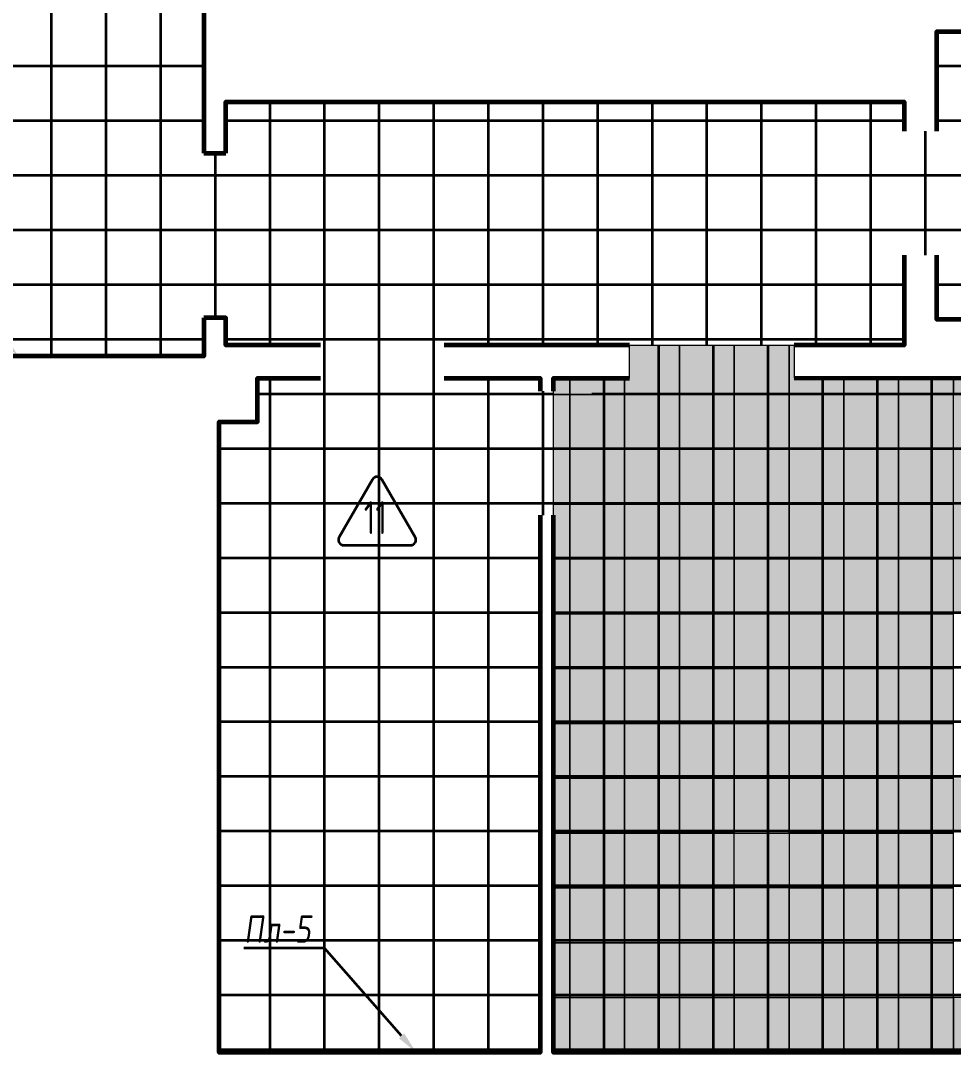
# Model space of a CAD drawing. Header units: millimetres. Extents: x -510890 to 418982, y -118257 to 141350.
# Drawn here: x 114875 to 123387, y -71186 to -61776 of the extents above; entities that cross this region are included whole.
import ezdxf
from ezdxf import colors
from ezdxf.entities.mleader import LeaderData, LeaderLine
from ezdxf.enums import TextEntityAlignment as Align
from ezdxf.math import Vec2, Vec3

# ---------------------------------------------------------------- set-up
doc = ezdxf.new("R2010")
doc.units = ezdxf.units.MM
doc.layers.add('АР_Площадь контур', color=220, linetype='Continuous', lineweight=35, plot=False)
doc.styles.add('ISOCPEUR', font='isocpeur.ttf', dxfattribs={"height": 800})
doc.styles.add('Архитект', font='isocpeur.ttf', dxfattribs={"width": 0.8, "oblique": 8})
pattern_1 = [(90, (2999.9, -126491.3), (-498.475, 0), []), (180, (2999.9, -126491.3), (-6e-14, -498.475), [])]

msp = doc.modelspace()

# ---------------------------------------------------------------- hatches: boundary and pattern name
at = {"layer": 'АР_Площадь контур', "true_color": 0x000000, "transparency": 33554687}
h = msp.add_hatch(dxfattribs=at)
h.set_pattern_fill('ANSI37', color=18, scale=157, angle=45, style=0)
h.set_pattern_definition(pattern_1)
h.paths.add_polyline_path([(116547.4, -64835.6), (112737.4, -64835.6), (112737.4, -54583.1), (112437.4, -54583.1), (112437.4, -55295.6), (108807.4, -55295.6), (108807.4, -54508.2), (108607.4, -54508.2), (108607.4, -52808.2), (108807.4, -52808.2), (108807.4, -52246.8), (112437.4, -52246.8), (112437.4, -52583.1), (112637.4, -52583.1), (112637.4, -51625.6), (112737.4, -51625.6), (112737.4, -51225.6), (116547.4, -51225.6), (116547.4, -62985.9), (116747.4, -62985.9), (116747.4, -62515.6), (122937.4, -62515.6), (122937.4, -64735.6), (116747.4, -64735.6), (116747.4, -64485.8), (116547.4, -64485.9)])
h = msp.add_hatch(dxfattribs=at)
h.set_pattern_fill('ANSI37', color=18, scale=157, angle=45, style=0)
h.set_pattern_definition(pattern_1)
h.paths.add_polyline_path([(129387.4, -64502.7), (123237.7, -64502.7), (123237.7, -63913.9), (122937.4, -63913.9), (122937.7, -62783.9), (123237.4, -62783.9), (123237.4, -61875.6), (129387.4, -61875.6)])
at = {"layer": 'АР_Площадь контур', "lineweight": 5, "ltscale": 300, "true_color": 0xb8b9bc, "transparency": 33554687}
h = msp.add_hatch(color=9, dxfattribs=at)
h.dxf.hatch_style = 1
h.paths.add_polyline_path([(125387.4, -67685.6), (124887.4, -67685.6)], flags=17)
h.paths.add_polyline_path([(125387.4, -67185.6), (124887.4, -67185.6), (124887.4, -67685.6), (125387.4, -67685.6)])
h.paths.add_polyline_path([(124887.4, -67185.6), (124387.4, -67185.6), (124387.4, -67685.6), (124887.4, -67685.6)])
h.paths.add_polyline_path([(124887.4, -66185.6), (124387.4, -66185.6), (124387.4, -67185.6), (124887.4, -67185.6)])
h.paths.add_polyline_path([(124387.4, -66685.6), (123887.4, -66685.6)], flags=17)
h.paths.add_polyline_path([(124387.4, -66185.6), (123887.4, -66185.6), (123887.4, -66685.6), (124387.4, -66685.6)])
h.paths.add_polyline_path([(123887.4, -66185.6), (123387.4, -66185.6), (123387.4, -66685.6), (123887.4, -66685.6)])
h.paths.add_polyline_path([(123887.4, -65185.6), (123387.4, -65185.6), (123387.4, -66185.6), (123887.4, -66185.6)])
h.paths.add_polyline_path([(123387.4, -65685.6), (122887.4, -65685.6)])
h.paths.add_polyline_path([(123387.4, -65185.6), (122887.4, -65185.6), (122887.4, -65685.6), (123387.4, -65685.6)])
h.paths.add_polyline_path([(122887.4, -65185.6), (122387.4, -65185.6), (122387.4, -65685.6), (122887.4, -65685.6)])
h.paths.add_polyline_path([(122387.4, -64685.6), (121887.4, -64685.6)])
h.paths.add_polyline_path([(121387.4, -63685.6), (120887.4, -63685.6)], flags=17)
at = {"layer": 'АР_Площадь контур', "true_color": 0x000000, "transparency": 33554687}
h = msp.add_hatch(dxfattribs=at)
h.set_pattern_fill('ANSI37', color=18, scale=157, angle=45, style=0)
h.set_pattern_definition([(90, (6049.9, -126491.3), (-498.475, 0), []), (180, (6049.9, -126491.3), (-6e-14, -498.475), [])])
h.paths.add_polyline_path([(129387.4, -71135.7), (119737.4, -71185.6), (119737.4, -65435.6), (120087.4, -65435.6), (120087.4, -65037), (120661.7, -65036.3), (120661.7, -64735.6), (121791.7, -64735.6), (121791.7, -65035.6), (122667.4, -65035.6), (122667.6, -65034.9), (123562.6, -65034.9), (123587.4, -64622.7), (129437.4, -64660.7)])
h = msp.add_hatch(dxfattribs=at)
h.set_pattern_fill('ANSI37', color=18, scale=157, angle=45, style=0)
h.set_pattern_definition(pattern_1)
h.paths.add_polyline_path([(119617.4, -71185.6), (116687.4, -71185.6), (116687.4, -65435.6), (117037.4, -65435.6), (117037.4, -65037), (117611.7, -65036.3), (117611.7, -64735.6), (118741.7, -64735.6), (118741.7, -65035.6), (119617.4, -65035.6), (119617.4, -65155.4), (119737.4, -65155.4), (119737.4, -66285.4), (119617.4, -66285.4)])
at = {"layer": 'АР_Площадь контур', "lineweight": 5, "ltscale": 300, "transparency": 33554687}
h = msp.add_hatch(color=252, dxfattribs=at)
h.dxf.hatch_style = 1
h.paths.add_polyline_path([(120433, -65035.6), (120387.4, -65035.6), (120387.4, -65185.6), (120887.4, -65185.6), (120887.4, -64735.6), (120433, -64735.6)])
at = {"layer": 'АР_Площадь контур', "lineweight": 5, "ltscale": 300, "true_color": 0x828487, "transparency": 33554687}
h = msp.add_hatch(color=252, dxfattribs=at)
h.dxf.hatch_style = 1
h.paths.add_polyline_path([(121387.4, -64735.6), (120887.4, -64735.6), (120887.4, -65185.6), (121387.4, -65185.6)])
h = msp.add_hatch(color=252, dxfattribs=at)
h.dxf.hatch_style = 1
h.paths.add_polyline_path([(122387.4, -65035.6), (121997.4, -65035.6), (121933, -65035.6), (121933, -64735.6), (121387.4, -64735.6), (121387.4, -65185.6), (122387.4, -65185.6)])
at = {"layer": 'АР_Площадь контур', "lineweight": 5, "ltscale": 300, "transparency": 33554687}
h = msp.add_hatch(color=252, dxfattribs=at)
h.dxf.hatch_style = 1
h.paths.add_polyline_path([(123587.4, -64685.6), (123587.4, -65035.6), (123387.4, -65035.6), (123387.4, -65185.6), (124387.4, -65185.6), (124387.4, -64685.6)])
at = {"layer": 'АР_Площадь контур', "lineweight": 5, "ltscale": 300, "true_color": 0xc7c8ca, "transparency": 33554687}
h = msp.add_hatch(color=9, dxfattribs=at)
h.dxf.hatch_style = 1
h.paths.add_polyline_path([(119737.4, -65035.6), (119737.4, -65185.6), (119787, -65185.6), (120387.4, -65185.6), (120387.4, -65035.6)])
at = {"layer": 'АР_Площадь контур', "lineweight": 5, "ltscale": 300, "true_color": 0xb8b9bc, "transparency": 33554687}
h = msp.add_hatch(color=9, dxfattribs=at)
h.dxf.hatch_style = 1
h.paths.add_polyline_path([(122887.4, -65035.6), (122387.4, -65035.6), (122387.4, -65185.6), (122887.4, -65185.6)])
at = {"layer": 'АР_Площадь контур', "lineweight": 5, "ltscale": 300, "transparency": 33554687}
h = msp.add_hatch(color=252, dxfattribs=at)
h.dxf.hatch_style = 1
h.paths.add_polyline_path([(123387.4, -65035.6), (122887.4, -65035.6), (122887.4, -65185.6), (123387.4, -65185.6)])
at = {"layer": 'АР_Площадь контур', "lineweight": 5, "ltscale": 300, "true_color": 0xb8b9bc, "transparency": 33554687}
h = msp.add_hatch(color=9, dxfattribs=at)
h.dxf.hatch_style = 1
h.paths.add_polyline_path([(119887.4, -65185.6), (119387.4, -65185.6)], flags=17)
h.paths.add_polyline_path([(120387.4, -65685.6), (119887.4, -65685.6), (119887.4, -66185.6), (120387.4, -66185.6)])
h.paths.add_polyline_path([(120887.4, -65685.6), (120387.4, -65685.6), (120387.4, -66185.6), (120887.4, -66185.6)])
h.paths.add_polyline_path([(120887.4, -66185.6), (120387.4, -66185.6)], flags=17)
h.paths.add_polyline_path([(121387.4, -65685.6), (120887.4, -65685.6), (120887.4, -66685.6), (121387.4, -66685.6)])
h.paths.add_polyline_path([(121387.4, -66685.6), (120887.4, -66685.6), (120887.4, -67185.6), (121387.4, -67185.6)])
h.paths.add_polyline_path([(121887.4, -66685.6), (121387.4, -66685.6), (121387.4, -67185.6), (121887.4, -67185.6)])
h.paths.add_polyline_path([(121887.4, -67185.6), (121387.4, -67185.6)])
h.paths.add_polyline_path([(122387.4, -66685.6), (121887.4, -66685.6), (121887.4, -67685.6), (122387.4, -67685.6)])
h.paths.add_polyline_path([(122387.4, -67685.6), (121887.4, -67685.6), (121887.4, -68185.6), (122387.4, -68185.6)])
h.paths.add_polyline_path([(122887.4, -67685.6), (122387.4, -67685.6), (122387.4, -68185.6), (122887.4, -68185.6)])
h.paths.add_polyline_path([(122887.4, -68185.6), (122387.4, -68185.6)], flags=17)
h.paths.add_polyline_path([(123387.4, -67685.6), (122887.4, -67685.6), (122887.4, -68685.6), (123387.4, -68685.6)])
h.paths.add_polyline_path([(123387.4, -68685.6), (122887.4, -68685.6), (122887.4, -69185.6), (123387.4, -69185.6)])
h.paths.add_polyline_path([(123887.4, -68685.6), (123387.4, -68685.6), (123387.4, -69185.6), (123887.4, -69185.6)])
h.paths.add_polyline_path([(123887.4, -69185.6), (123387.4, -69185.6)], flags=17)
h.paths.add_polyline_path([(124387.4, -68685.6), (123887.4, -68685.6), (123887.4, -69685.6), (124387.4, -69685.6)])
h.paths.add_polyline_path([(124387.4, -69685.6), (123887.4, -69685.6), (123887.4, -70185.6), (124387.4, -70185.6)])
h.paths.add_polyline_path([(124887.4, -69685.6), (124387.4, -69685.6), (124387.4, -70185.6), (124887.4, -70185.6)])
h.paths.add_polyline_path([(124887.4, -70185.6), (124887.4, -70685.6)], flags=17)
h.paths.add_polyline_path([(125387.4, -69685.6), (124887.4, -69685.6), (124887.4, -70685.6), (125387.4, -70685.6)])
h.paths.add_polyline_path([(125387.4, -70685.6), (124887.4, -70685.6), (124887.4, -71185.6), (125387.4, -71185.6)])
h.paths.add_polyline_path([(120387.4, -65185.6), (119887.4, -65185.6), (119887.4, -65685.6), (120387.4, -65685.6)])
at = {"layer": 'АР_Площадь контур', "lineweight": 5, "ltscale": 300, "true_color": 0x828487, "transparency": 33554687}
h = msp.add_hatch(color=252, dxfattribs=at)
h.dxf.hatch_style = 1
h.paths.add_polyline_path([(119737.4, -65185.6), (119737.4, -65254.8), (119887.4, -65254.8), (119887.4, -65185.6)])
at = {"layer": 'АР_Площадь контур', "lineweight": 5, "ltscale": 300, "transparency": 33554687}
h = msp.add_hatch(color=252, dxfattribs=at)
h.dxf.hatch_style = 1
h.paths.add_polyline_path([(120887.4, -65185.6), (120387.4, -65185.6), (120387.4, -65254.8), (120887.4, -65254.8)])
h = msp.add_hatch(color=252, dxfattribs=at)
h.dxf.hatch_style = 1
h.paths.add_polyline_path([(121387.4, -65185.6), (120887.4, -65185.6), (120887.4, -65254.8), (121387.4, -65254.8)])
h = msp.add_hatch(color=252, dxfattribs=at)
h.dxf.hatch_style = 1
h.paths.add_polyline_path([(121887.4, -65185.6), (121387.4, -65185.6), (121387.4, -65254.8), (121887.4, -65254.8)])
at = {"layer": 'АР_Площадь контур', "lineweight": 5, "ltscale": 300, "true_color": 0x828487, "transparency": 33554687}
h = msp.add_hatch(color=252, dxfattribs=at)
h.dxf.hatch_style = 1
h.paths.add_polyline_path([(122387.3, -65185.6), (121887.3, -65185.6), (121887.3, -65254.8), (122387.3, -65254.8)])
h = msp.add_hatch(color=252, dxfattribs=at)
h.dxf.hatch_style = 1
h.paths.add_polyline_path([(119737.4, -65254.8), (119737.4, -65685.6), (119887.4, -65685.6), (119887.4, -65254.8)])
at = {"layer": 'АР_Площадь контур', "lineweight": 5, "ltscale": 300, "transparency": 33554687}
h = msp.add_hatch(color=252, dxfattribs=at)
h.dxf.hatch_style = 1
h.paths.add_polyline_path([(120887.4, -65254.8), (120387.4, -65254.8), (120387.4, -65685.6), (120887.4, -65685.6)])
h = msp.add_hatch(color=252, dxfattribs=at)
h.dxf.hatch_style = 1
h.paths.add_polyline_path([(121387.4, -65254.8), (120887.4, -65254.8), (120887.4, -65685.6), (121387.4, -65685.6)])
h = msp.add_hatch(color=252, dxfattribs=at)
h.dxf.hatch_style = 1
h.paths.add_polyline_path([(121887.4, -65254.8), (121387.4, -65254.8), (121387.4, -65685.6), (121887.4, -65685.6)])
at = {"layer": 'АР_Площадь контур', "lineweight": 5, "ltscale": 300, "true_color": 0x828487, "transparency": 33554687}
h = msp.add_hatch(color=252, dxfattribs=at)
h.dxf.hatch_style = 1
h.paths.add_polyline_path([(122387.3, -65254.8), (121887.3, -65254.8), (121887.3, -65685.6), (122387.3, -65685.6)])
h = msp.add_hatch(color=252, dxfattribs=at)
h.dxf.hatch_style = 1
h.paths.add_polyline_path([(119737.4, -65685.6), (119737.4, -66185.6), (119887.4, -66185.6), (119887.4, -65685.6)])
at = {"layer": 'АР_Площадь контур', "lineweight": 5, "ltscale": 300, "transparency": 33554687}
h = msp.add_hatch(color=252, dxfattribs=at)
h.dxf.hatch_style = 1
h.paths.add_polyline_path([(121887.4, -65685.6), (121387.4, -65685.6), (121387.4, -66185.6), (121887.4, -66185.6)])
at = {"layer": 'АР_Площадь контур', "lineweight": 5, "ltscale": 300, "true_color": 0x828487, "transparency": 33554687}
h = msp.add_hatch(color=252, dxfattribs=at)
h.dxf.hatch_style = 1
h.paths.add_polyline_path([(122387.3, -65685.6), (121887.3, -65685.6), (121887.3, -66185.6), (122387.3, -66185.6)])
h = msp.add_hatch(color=252, dxfattribs=at)
h.dxf.hatch_style = 1
h.paths.add_polyline_path([(122887.3, -65685.6), (122387.3, -65685.6), (122387.3, -66185.6), (122887.3, -66185.6)])
h = msp.add_hatch(color=252, dxfattribs=at)
h.dxf.hatch_style = 1
h.paths.add_polyline_path([(123387.3, -65685.6), (122887.3, -65685.6), (122887.3, -66185.6), (123387.3, -66185.6)])
h = msp.add_hatch(color=252, dxfattribs=at)
h.dxf.hatch_style = 1
h.paths.add_polyline_path([(119737.4, -66185.6), (119737.4, -66685.6), (119887.4, -66685.6), (119887.4, -66185.6)])
h = msp.add_hatch(color=252, dxfattribs=at)
h.dxf.hatch_style = 1
h.paths.add_polyline_path([(120387.4, -66185.6), (119887.4, -66185.6), (119887.4, -66685.6), (120387.4, -66685.6)])
h = msp.add_hatch(color=252, dxfattribs=at)
h.dxf.hatch_style = 1
h.paths.add_polyline_path([(120887.4, -66185.6), (120387.4, -66185.6), (120387.4, -66685.6), (120887.4, -66685.6)])
at = {"layer": 'АР_Площадь контур', "lineweight": 5, "ltscale": 300, "transparency": 33554687}
h = msp.add_hatch(color=252, dxfattribs=at)
h.dxf.hatch_style = 1
h.paths.add_polyline_path([(121887.4, -66185.6), (121387.4, -66185.6), (121387.4, -66685.6), (121887.4, -66685.6)])
h = msp.add_hatch(color=252, dxfattribs=at)
h.dxf.hatch_style = 1
h.paths.add_polyline_path([(122387.4, -66185.6), (121887.4, -66185.6), (121887.4, -66685.6), (122387.4, -66685.6)])
h = msp.add_hatch(color=252, dxfattribs=at)
h.dxf.hatch_style = 1
h.paths.add_polyline_path([(122887.4, -66185.6), (122387.4, -66185.6), (122387.4, -66685.6), (122887.4, -66685.6)])
at = {"layer": 'АР_Площадь контур', "lineweight": 5, "ltscale": 300, "true_color": 0x828487, "transparency": 33554687}
h = msp.add_hatch(color=252, dxfattribs=at)
h.dxf.hatch_style = 1
h.paths.add_polyline_path([(123387.3, -66185.6), (122887.3, -66185.6), (122887.3, -66685.6), (123387.3, -66685.6)])
at = {"layer": 'АР_Площадь контур', "lineweight": 5, "ltscale": 300, "transparency": 33554687}
h = msp.add_hatch(color=252, dxfattribs=at)
h.dxf.hatch_style = 1
h.paths.add_polyline_path([(119737.4, -66685.6), (119737.4, -67185.6), (119887.4, -67185.6), (119887.4, -66685.6)])
h = msp.add_hatch(color=252, dxfattribs=at)
h.dxf.hatch_style = 1
h.paths.add_polyline_path([(120387.4, -66685.6), (119887.4, -66685.6), (119887.4, -67685.6), (120387.4, -67685.6)])
at = {"layer": 'АР_Площадь контур', "lineweight": 5, "ltscale": 300, "true_color": 0x828487, "transparency": 33554687}
h = msp.add_hatch(color=252, dxfattribs=at)
h.dxf.hatch_style = 1
h.paths.add_polyline_path([(120887.4, -66685.6), (120387.4, -66685.6), (120387.4, -67185.6), (120887.4, -67185.6)])
at = {"layer": 'АР_Площадь контур', "lineweight": 5, "ltscale": 300, "transparency": 33554687}
h = msp.add_hatch(color=252, dxfattribs=at)
h.dxf.hatch_style = 1
h.paths.add_polyline_path([(122887.4, -66685.6), (122387.4, -66685.6), (122387.4, -67185.6), (122887.4, -67185.6)])
at = {"layer": 'АР_Площадь контур', "lineweight": 5, "ltscale": 300, "true_color": 0x828487, "transparency": 33554687}
h = msp.add_hatch(color=252, dxfattribs=at)
h.dxf.hatch_style = 1
h.paths.add_polyline_path([(123387.3, -66685.6), (122887.3, -66685.6), (122887.3, -67185.6), (123387.3, -67185.6)])
h = msp.add_hatch(color=252, dxfattribs=at)
h.dxf.hatch_style = 1
h.paths.add_polyline_path([(123887.3, -66685.6), (123387.3, -66685.6), (123387.3, -67185.6), (123887.3, -67185.6)])
at = {"layer": 'АР_Площадь контур', "lineweight": 5, "ltscale": 300, "true_color": 0xb8b9bc, "transparency": 33554687}
h = msp.add_hatch(color=9, dxfattribs=at)
h.dxf.hatch_style = 1
h.paths.add_polyline_path([(119737.4, -67185.6), (119737.4, -67685.6), (119887.4, -67685.6), (119887.4, -67185.6)])
at = {"layer": 'АР_Площадь контур', "lineweight": 5, "ltscale": 300, "true_color": 0x828487, "transparency": 33554687}
h = msp.add_hatch(color=252, dxfattribs=at)
h.dxf.hatch_style = 1
h.paths.add_polyline_path([(120887.4, -67185.6), (120387.4, -67185.6), (120387.4, -67685.6), (120887.4, -67685.6)])
h = msp.add_hatch(color=252, dxfattribs=at)
h.dxf.hatch_style = 1
h.paths.add_polyline_path([(121387.4, -67185.6), (120887.4, -67185.6), (120887.4, -67685.6), (121387.4, -67685.6)])
h = msp.add_hatch(color=252, dxfattribs=at)
h.dxf.hatch_style = 1
h.paths.add_polyline_path([(121887.4, -67185.6), (121387.4, -67185.6), (121387.4, -67685.6), (121887.4, -67685.6)])
at = {"layer": 'АР_Площадь контур', "lineweight": 5, "ltscale": 300, "transparency": 33554687}
h = msp.add_hatch(color=252, dxfattribs=at)
h.dxf.hatch_style = 1
h.paths.add_polyline_path([(122887.4, -67185.6), (122387.4, -67185.6), (122387.4, -67685.6), (122887.4, -67685.6)])
h = msp.add_hatch(color=252, dxfattribs=at)
h.dxf.hatch_style = 1
h.paths.add_polyline_path([(123387.4, -67185.6), (122887.4, -67185.6), (122887.4, -67685.6), (123387.4, -67685.6)])
at = {"layer": 'АР_Площадь контур', "lineweight": 5, "ltscale": 300, "true_color": 0xb8b9bc, "transparency": 33554687}
h = msp.add_hatch(color=9, dxfattribs=at)
h.dxf.hatch_style = 1
h.paths.add_polyline_path([(119737.4, -67685.6), (119737.4, -68185.6), (119887.4, -68185.6), (119887.4, -67685.6)])
at = {"layer": 'АР_Площадь контур', "lineweight": 5, "ltscale": 300, "transparency": 33554687}
h = msp.add_hatch(color=252, dxfattribs=at)
h.dxf.hatch_style = 1
h.paths.add_polyline_path([(120387.4, -67685.6), (119887.4, -67685.6), (119887.4, -68185.6), (120387.4, -68185.6)])
h = msp.add_hatch(color=252, dxfattribs=at)
h.dxf.hatch_style = 1
h.paths.add_polyline_path([(120887.4, -67685.6), (120387.4, -67685.6), (120387.4, -68185.6), (120887.4, -68185.6)])
h = msp.add_hatch(color=252, dxfattribs=at)
h.dxf.hatch_style = 1
h.paths.add_polyline_path([(121387.4, -67685.6), (120887.4, -67685.6), (120887.4, -68685.6), (121387.4, -68685.6)])
at = {"layer": 'АР_Площадь контур', "lineweight": 5, "ltscale": 300, "true_color": 0x828487, "transparency": 33554687}
h = msp.add_hatch(color=252, dxfattribs=at)
h.dxf.hatch_style = 1
h.paths.add_polyline_path([(121887.4, -67685.6), (121387.4, -67685.6), (121387.4, -68185.6), (121887.4, -68185.6)])
at = {"layer": 'АР_Площадь контур', "lineweight": 5, "ltscale": 300, "true_color": 0xb8b9bc, "transparency": 33554687}
h = msp.add_hatch(color=9, dxfattribs=at)
h.dxf.hatch_style = 1
h.paths.add_polyline_path([(119737.4, -68185.6), (119737.4, -68685.6), (119887.4, -68685.6), (119887.4, -68185.6)])
h = msp.add_hatch(color=9, dxfattribs=at)
h.dxf.hatch_style = 1
h.paths.add_polyline_path([(120387.4, -68185.6), (119887.4, -68185.6), (119887.4, -68685.6), (120387.4, -68685.6)])
h = msp.add_hatch(color=9, dxfattribs=at)
h.dxf.hatch_style = 1
h.paths.add_polyline_path([(120887.4, -68185.6), (120387.4, -68185.6), (120387.4, -68685.6), (120887.4, -68685.6)])
at = {"layer": 'АР_Площадь контур', "lineweight": 5, "ltscale": 300, "true_color": 0x828487, "transparency": 33554687}
h = msp.add_hatch(color=252, dxfattribs=at)
h.dxf.hatch_style = 1
h.paths.add_polyline_path([(121887.4, -68185.6), (121387.4, -68185.6), (121387.4, -68685.6), (121887.4, -68685.6)])
h = msp.add_hatch(color=252, dxfattribs=at)
h.dxf.hatch_style = 1
h.paths.add_polyline_path([(122387.4, -68185.6), (121887.4, -68185.6), (121887.4, -68685.6), (122387.4, -68685.6)])
h = msp.add_hatch(color=252, dxfattribs=at)
h.dxf.hatch_style = 1
h.paths.add_polyline_path([(122887.4, -68185.6), (122387.4, -68185.6), (122387.4, -68685.6), (122887.4, -68685.6)])
h = msp.add_hatch(color=252, dxfattribs=at)
h.dxf.hatch_style = 1
h.paths.add_polyline_path([(119737.4, -68685.6), (119737.4, -69185.6), (119887.4, -69185.6), (119887.4, -68685.6)])
h = msp.add_hatch(color=252, dxfattribs=at)
h.dxf.hatch_style = 1
h.paths.add_polyline_path([(120387.4, -68685.6), (119887.4, -68685.6), (119887.4, -69685.6), (120387.4, -69685.6)])
at = {"layer": 'АР_Площадь контур', "lineweight": 5, "ltscale": 300, "true_color": 0xb8b9bc, "transparency": 33554687}
h = msp.add_hatch(color=9, dxfattribs=at)
h.dxf.hatch_style = 1
h.paths.add_polyline_path([(120887.4, -68685.6), (120387.4, -68685.6), (120387.4, -69185.6), (120887.4, -69185.6)])
at = {"layer": 'АР_Площадь контур', "lineweight": 5, "ltscale": 300, "transparency": 33554687}
h = msp.add_hatch(color=252, dxfattribs=at)
h.dxf.hatch_style = 1
h.paths.add_polyline_path([(121387.4, -68685.6), (120887.4, -68685.6), (120887.4, -69185.6), (121387.4, -69185.6)])
h = msp.add_hatch(color=252, dxfattribs=at)
h.dxf.hatch_style = 1
h.paths.add_polyline_path([(121887.4, -68685.6), (121387.4, -68685.6), (121387.4, -69185.6), (121887.4, -69185.6)])
h = msp.add_hatch(color=252, dxfattribs=at)
h.dxf.hatch_style = 1
h.paths.add_polyline_path([(122387.4, -68685.6), (121887.4, -68685.6), (121887.4, -69685.6), (122387.4, -69685.6)])
at = {"layer": 'АР_Площадь контур', "lineweight": 5, "ltscale": 300, "true_color": 0x828487, "transparency": 33554687}
h = msp.add_hatch(color=252, dxfattribs=at)
h.dxf.hatch_style = 1
h.paths.add_polyline_path([(122887.4, -68685.6), (122387.4, -68685.6), (122387.4, -69185.6), (122887.4, -69185.6)])
at = {"layer": 'АР_Площадь контур', "lineweight": 5, "ltscale": 300, "transparency": 33554687}
h = msp.add_hatch(color=252, dxfattribs=at)
h.dxf.hatch_style = 1
h.paths.add_polyline_path([(119737.4, -69185.6), (119737.4, -70185.6), (119887.4, -70185.6), (119887.4, -69185.6)])
at = {"layer": 'АР_Площадь контур', "lineweight": 5, "ltscale": 300, "true_color": 0xb8b9bc, "transparency": 33554687}
h = msp.add_hatch(color=9, dxfattribs=at)
h.dxf.hatch_style = 1
h.paths.add_polyline_path([(120887.4, -69185.6), (120387.4, -69185.6), (120387.4, -69685.6), (120887.4, -69685.6)])
h = msp.add_hatch(color=9, dxfattribs=at)
h.dxf.hatch_style = 1
h.paths.add_polyline_path([(121387.4, -69185.6), (120887.4, -69185.6), (120887.4, -69685.6), (121387.4, -69685.6)])
h = msp.add_hatch(color=9, dxfattribs=at)
h.dxf.hatch_style = 1
h.paths.add_polyline_path([(121887.4, -69185.6), (121387.4, -69185.6), (121387.4, -69685.6), (121887.4, -69685.6)])
at = {"layer": 'АР_Площадь контур', "lineweight": 5, "ltscale": 300, "true_color": 0x828487, "transparency": 33554687}
h = msp.add_hatch(color=252, dxfattribs=at)
h.dxf.hatch_style = 1
h.paths.add_polyline_path([(122887.4, -69185.6), (122387.4, -69185.6), (122387.4, -69685.6), (122887.4, -69685.6)])
h = msp.add_hatch(color=252, dxfattribs=at)
h.dxf.hatch_style = 1
h.paths.add_polyline_path([(123387.4, -69185.6), (122887.4, -69185.6), (122887.4, -69685.6), (123387.4, -69685.6)])
h = msp.add_hatch(color=252, dxfattribs=at)
h.dxf.hatch_style = 1
h.paths.add_polyline_path([(120387.4, -69685.6), (119887.4, -69685.6), (119887.4, -70185.6), (120387.4, -70185.6)])
h = msp.add_hatch(color=252, dxfattribs=at)
h.dxf.hatch_style = 1
h.paths.add_polyline_path([(121387.4, -69685.6), (120387.4, -69685.6), (120387.4, -70185.6), (121387.4, -70185.6)])
at = {"layer": 'АР_Площадь контур', "lineweight": 5, "ltscale": 300, "true_color": 0xb8b9bc, "transparency": 33554687}
h = msp.add_hatch(color=9, dxfattribs=at)
h.dxf.hatch_style = 1
h.paths.add_polyline_path([(121887.4, -69685.6), (121387.4, -69685.6), (121387.4, -70185.6), (121887.4, -70185.6)])
at = {"layer": 'АР_Площадь контур', "lineweight": 5, "ltscale": 300, "transparency": 33554687}
h = msp.add_hatch(color=252, dxfattribs=at)
h.dxf.hatch_style = 1
h.paths.add_polyline_path([(122387.4, -69685.6), (121887.4, -69685.6), (121887.4, -70185.6), (122387.4, -70185.6)])
h = msp.add_hatch(color=252, dxfattribs=at)
h.dxf.hatch_style = 1
h.paths.add_polyline_path([(122887.4, -69685.6), (122387.4, -69685.6), (122387.4, -70185.6), (122887.4, -70185.6)])
h = msp.add_hatch(color=252, dxfattribs=at)
h.dxf.hatch_style = 1
h.paths.add_polyline_path([(123387.4, -69685.6), (122887.4, -69685.6), (122887.4, -70685.6), (123387.4, -70685.6)])
h = msp.add_hatch(color=252, dxfattribs=at)
h.dxf.hatch_style = 1
h.paths.add_polyline_path([(119737.4, -70185.6), (119737.4, -70685.6), (119887.4, -70685.6), (119887.4, -70185.6)])
h = msp.add_hatch(color=252, dxfattribs=at)
h.dxf.hatch_style = 1
h.paths.add_polyline_path([(120387.4, -70185.6), (119887.4, -70185.6), (119887.4, -70685.6), (120387.4, -70685.6)])
h = msp.add_hatch(color=252, dxfattribs=at)
h.dxf.hatch_style = 1
h.paths.add_polyline_path([(120887.4, -70185.6), (120387.4, -70185.6), (120387.4, -71185.6), (120887.4, -71185.6)])
at = {"layer": 'АР_Площадь контур', "lineweight": 5, "ltscale": 300, "true_color": 0x828487, "transparency": 33554687}
h = msp.add_hatch(color=252, dxfattribs=at)
h.dxf.hatch_style = 1
h.paths.add_polyline_path([(121387.4, -70238.1), (121387.4, -70185.6), (121051.3, -70185.6), (120887.4, -70185.6), (120887.4, -70685.6), (121387.4, -70685.6)])
at = {"layer": 'АР_Площадь контур', "lineweight": 5, "ltscale": 300, "true_color": 0xb8b9bc, "transparency": 33554687}
h = msp.add_hatch(color=9, dxfattribs=at)
h.dxf.hatch_style = 1
h.paths.add_polyline_path([(121887.4, -70185.6), (121387.4, -70185.6), (121387.4, -70685.6), (121887.4, -70685.6)])
h = msp.add_hatch(color=9, dxfattribs=at)
h.dxf.hatch_style = 1
h.paths.add_polyline_path([(122387.4, -70185.6), (121887.4, -70185.6), (121887.4, -70685.6), (122387.4, -70685.6)])
h = msp.add_hatch(color=9, dxfattribs=at)
h.dxf.hatch_style = 1
h.paths.add_polyline_path([(122887.4, -70185.6), (122387.4, -70185.6), (122387.4, -70685.6), (122887.4, -70685.6)])
at = {"layer": 'АР_Площадь контур', "lineweight": 5, "ltscale": 300, "true_color": 0xc7c8ca, "transparency": 33554687}
h = msp.add_hatch(color=9, dxfattribs=at)
h.dxf.hatch_style = 1
h.paths.add_polyline_path([(119737.4, -70685.6), (119737.4, -71185.6), (119787, -71185.6), (120387.4, -71185.6), (120387.4, -70685.6)])
at = {"layer": 'АР_Площадь контур', "lineweight": 5, "ltscale": 300, "true_color": 0x828487, "transparency": 33554687}
h = msp.add_hatch(color=252, dxfattribs=at)
h.dxf.hatch_style = 1
h.paths.add_polyline_path([(121387.4, -70685.6), (120887.4, -70685.6), (120887.4, -71185.6), (121387.4, -71185.6)])
h = msp.add_hatch(color=252, dxfattribs=at)
h.dxf.hatch_style = 1
h.paths.add_polyline_path([(122387.4, -70685.6), (121387.4, -70685.6), (121387.4, -71185.6), (122387.4, -71185.6)])
at = {"layer": 'АР_Площадь контур', "lineweight": 5, "ltscale": 300, "true_color": 0xb8b9bc, "transparency": 33554687}
h = msp.add_hatch(color=9, dxfattribs=at)
h.dxf.hatch_style = 1
h.paths.add_polyline_path([(122887.4, -70685.6), (122387.4, -70685.6), (122387.4, -71185.6), (122887.4, -71185.6)])
at = {"layer": 'АР_Площадь контур', "lineweight": 5, "ltscale": 300, "transparency": 33554687}
h = msp.add_hatch(color=252, dxfattribs=at)
h.dxf.hatch_style = 1
h.paths.add_polyline_path([(123387.4, -70685.6), (122887.4, -70685.6), (122887.4, -71185.6), (123387.4, -71185.6)])
h = msp.add_hatch(color=252, dxfattribs=at)
h.dxf.hatch_style = 1
h.paths.add_polyline_path([(124387.4, -70685.6), (123387.4, -70685.6), (123387.4, -71185.6), (124387.4, -71185.6)])

# ---------------------------------------------------------------- linework, layer by layer
at = {"layer": 'АР_Площадь контур', "lineweight": 60}
for points in [[(116547.4, -55400.6), (116547.4, -62985.9)], [(116547.4, -64485.9), (116547.4, -64835.6), (112737.4, -64835.6), (112737.4, -59350)], [(123237.7, -62783.9), (123237.4, -61875.6), (129387.4, -61875.6), (129387.4, -64502.7), (123237.4, -64502.7), (123237.4, -63913.9)], [(116747.4, -62985.9), (116747.4, -62515.6), (122937.6, -62515.6), (122937.7, -62783.9)], [(116547.4, -62985.9), (116747.4, -62985.9)], [(122937.4, -63913.9), (122937.4, -64735.6), (121933, -64735.6)], [(117611.7, -64735.6), (116747.4, -64735.6), (116747.4, -64485.9), (116547.4, -64485.9)], [(121933, -65033), (123587.4, -65035.6), (123587.4, -64622.7), (129387.4, -64622.7), (129387.4, -71185.6), (119737.4, -71185.7), (119737.4, -66285.4)], [(120433, -64735.6), (118741.7, -64735.6)], [(119617.4, -66285.4), (119617.4, -71185.6), (116687.4, -71185.6), (116687.4, -65435.6), (117037.4, -65435.6), (117037.4, -65035.6), (117611.7, -65035.6)], [(118741.7, -65035.6), (119617.4, -65035.6), (119617.4, -65155.4)], [(119737.4, -65155.4), (119737.4, -65035.6), (120433, -65035.6)]]:
    msp.add_lwpolyline(points, dxfattribs=at)
at = {"layer": 'АР_Площадь контур', "lineweight": 5, "ltscale": 300}
msp.add_lwpolyline([(129387.4, -71185.6), (119737.4, -71185.6), (119737.4, -65035.6), (120433, -65035.6), (120433, -64735.6), (121933, -64735.6), (121933, -65035.6), (121997.4, -65035.6), (121997.4, -65035.6), (123587.4, -65035.6), (123587.4, -64622.7), (129387.4, -64622.7)], close=True, dxfattribs=at)
for points in [[(120887.4, -65185.6), (120887.4, -64735.6)], [(120887.4, -64735.6), (120887.4, -65185.6), (121387.4, -65185.6)], [(121387.4, -65185.6), (121387.4, -64735.6)], [(121387.4, -64735.6), (121387.4, -65185.6), (121887.4, -65185.6)], [(121887.4, -65185.6), (121887.4, -64735.6)], [(121887.4, -64735.6), (121887.4, -65185.6), (122387.4, -65185.6)], [(119887.4, -65185.6), (119887.4, -65035.6)], [(119887.4, -65035.6), (119887.4, -65185.6), (120387.4, -65185.6)], [(120387.4, -65185.6), (120387.4, -65035.6)], [(120387.4, -65035.6), (120387.4, -65185.6), (120887.4, -65185.6)], [(122387.4, -65185.6), (122387.4, -65035.6)], [(122387.4, -65035.6), (122387.4, -65185.6), (122887.4, -65185.6)], [(122887.4, -65185.6), (122887.4, -65035.6)], [(122887.4, -65035.6), (122887.4, -65185.6), (123387.4, -65185.6)], [(123387.4, -65185.6), (123387.4, -65035.6)], [(123387.4, -65035.6), (123387.4, -65185.6), (123887.4, -65185.6)], [(119737.4, -65185.6), (119887.4, -65185.6)], [(119737.4, -65185.6), (119887.4, -65185.6)], [(119887.4, -65685.6), (119887.4, -65185.6), (119737.4, -65185.6)], [(120387.4, -65685.6), (120387.4, -65185.6), (119887.4, -65185.6), (119887.4, -65685.6), (120387.4, -65685.6)], [(119887.4, -65185.6), (120387.4, -65185.6)], [(120887.4, -65685.6), (120887.4, -65185.6), (120387.4, -65185.6), (120387.4, -65685.6), (120887.4, -65685.6)], [(120387.4, -65185.6), (120887.4, -65185.6)], [(121387.4, -65685.6), (121387.4, -65185.6), (120887.4, -65185.6), (120887.4, -65685.6), (121387.4, -65685.6)], [(121887.4, -65685.6), (121887.4, -65185.6), (121387.4, -65185.6), (121387.4, -65685.6), (121887.4, -65685.6)], [(122387.4, -65685.6), (122387.4, -65185.6), (121887.4, -65185.6), (121887.4, -65685.6), (122387.4, -65685.6)], [(122887.4, -65685.6), (122887.4, -65185.6), (122387.4, -65185.6), (122387.4, -65685.6), (122887.4, -65685.6)], [(123387.4, -65685.6), (123387.4, -65185.6), (122887.4, -65185.6), (122887.4, -65685.6), (123387.4, -65685.6)], [(119887.4, -66185.6), (119887.4, -65685.6), (119737.4, -65685.6)], [(119737.4, -65685.6), (119887.4, -65685.6)], [(120387.4, -66185.6), (120387.4, -65685.6), (119887.4, -65685.6), (119887.4, -66185.6), (120387.4, -66185.6)], [(120887.4, -66185.6), (120887.4, -65685.6), (120387.4, -65685.6), (120387.4, -66185.6), (120887.4, -66185.6)], [(121387.4, -66185.6), (121387.4, -65685.6), (120887.4, -65685.6), (120887.4, -66185.6), (121387.4, -66185.6)], [(121887.4, -66185.6), (121887.4, -65685.6), (121387.4, -65685.6), (121387.4, -66185.6), (121887.4, -66185.6)], [(122387.4, -66185.6), (122387.4, -65685.6), (121887.4, -65685.6), (121887.4, -66185.6), (122387.4, -66185.6)], [(122887.4, -66185.6), (122887.4, -65685.6), (122387.4, -65685.6), (122387.4, -66185.6), (122887.4, -66185.6)], [(123387.4, -66185.6), (123387.4, -65685.6), (122887.4, -65685.6), (122887.4, -66185.6), (123387.4, -66185.6)], [(119887.4, -66685.6), (119887.4, -66185.6), (119737.4, -66185.6)], [(119737.4, -66185.6), (119887.4, -66185.6)], [(120387.4, -66685.6), (120387.4, -66185.6), (119887.4, -66185.6), (119887.4, -66685.6), (120387.4, -66685.6)], [(120887.4, -66685.6), (120887.4, -66185.6), (120387.4, -66185.6), (120387.4, -66685.6), (120887.4, -66685.6)], [(121387.4, -66685.6), (121387.4, -66185.6), (120887.4, -66185.6), (120887.4, -66685.6), (121387.4, -66685.6)], [(121887.4, -66685.6), (121887.4, -66185.6), (121387.4, -66185.6), (121387.4, -66685.6), (121887.4, -66685.6)], [(122387.4, -66685.6), (122387.4, -66185.6), (121887.4, -66185.6), (121887.4, -66685.6), (122387.4, -66685.6)], [(122887.4, -66685.6), (122887.4, -66185.6), (122387.4, -66185.6), (122387.4, -66685.6), (122887.4, -66685.6)], [(123387.4, -66685.6), (123387.4, -66185.6), (122887.4, -66185.6), (122887.4, -66685.6), (123387.4, -66685.6)], [(119887.4, -67185.6), (119887.4, -66685.6), (119737.4, -66685.6)], [(119737.4, -66685.6), (119887.4, -66685.6)], [(120387.4, -67185.6), (120387.4, -66685.6), (119887.4, -66685.6), (119887.4, -67185.6), (120387.4, -67185.6)], [(120887.4, -67185.6), (120887.4, -66685.6), (120387.4, -66685.6), (120387.4, -67185.6), (120887.4, -67185.6)], [(121387.4, -67185.6), (121387.4, -66685.6), (120887.4, -66685.6), (120887.4, -67185.6), (121387.4, -67185.6)], [(121887.4, -67185.6), (121887.4, -66685.6), (121387.4, -66685.6), (121387.4, -67185.6), (121887.4, -67185.6)], [(122387.4, -67185.6), (122387.4, -66685.6), (121887.4, -66685.6), (121887.4, -67185.6), (122387.4, -67185.6)], [(122887.4, -67185.6), (122887.4, -66685.6), (122387.4, -66685.6), (122387.4, -67185.6), (122887.4, -67185.6)], [(123387.4, -67185.6), (123387.4, -66685.6), (122887.4, -66685.6), (122887.4, -67185.6), (123387.4, -67185.6)], [(119887.4, -67685.6), (119887.4, -67185.6), (119737.4, -67185.6)], [(119737.4, -67185.6), (119887.4, -67185.6)], [(120387.4, -67685.6), (120387.4, -67185.6), (119887.4, -67185.6), (119887.4, -67685.6), (120387.4, -67685.6)], [(120887.4, -67685.6), (120887.4, -67185.6), (120387.4, -67185.6), (120387.4, -67685.6), (120887.4, -67685.6)], [(121387.4, -67685.6), (121387.4, -67185.6), (120887.4, -67185.6), (120887.4, -67685.6), (121387.4, -67685.6)], [(121887.4, -67685.6), (121887.4, -67185.6), (121387.4, -67185.6), (121387.4, -67685.6), (121887.4, -67685.6)], [(122387.4, -67685.6), (122387.4, -67185.6), (121887.4, -67185.6), (121887.4, -67685.6), (122387.4, -67685.6)], [(122887.4, -67685.6), (122887.4, -67185.6), (122387.4, -67185.6), (122387.4, -67685.6), (122887.4, -67685.6)], [(123387.4, -67685.6), (123387.4, -67185.6), (122887.4, -67185.6), (122887.4, -67685.6), (123387.4, -67685.6)], [(119887.4, -68185.6), (119887.4, -67685.6), (119737.4, -67685.6)], [(119737.4, -67685.6), (119887.4, -67685.6)], [(120387.4, -68185.6), (120387.4, -67685.6), (119887.4, -67685.6), (119887.4, -68185.6), (120387.4, -68185.6)], [(120887.4, -68185.6), (120887.4, -67685.6), (120387.4, -67685.6), (120387.4, -68185.6), (120887.4, -68185.6)], [(121387.4, -68185.6), (121387.4, -67685.6), (120887.4, -67685.6), (120887.4, -68185.6), (121387.4, -68185.6)], [(121887.4, -68185.6), (121887.4, -67685.6), (121387.4, -67685.6), (121387.4, -68185.6), (121887.4, -68185.6)], [(122387.4, -68185.6), (122387.4, -67685.6), (121887.4, -67685.6), (121887.4, -68185.6), (122387.4, -68185.6)], [(122887.4, -68185.6), (122887.4, -67685.6), (122387.4, -67685.6), (122387.4, -68185.6), (122887.4, -68185.6)], [(123387.4, -68185.6), (123387.4, -67685.6), (122887.4, -67685.6), (122887.4, -68185.6), (123387.4, -68185.6)], [(119887.4, -68685.6), (119887.4, -68185.6), (119737.4, -68185.6)], [(119737.4, -68185.6), (119887.4, -68185.6)], [(120387.4, -68685.6), (120387.4, -68185.6), (119887.4, -68185.6), (119887.4, -68685.6), (120387.4, -68685.6)], [(120887.4, -68685.6), (120887.4, -68185.6), (120387.4, -68185.6), (120387.4, -68685.6), (120887.4, -68685.6)], [(121387.4, -68685.6), (121387.4, -68185.6), (120887.4, -68185.6), (120887.4, -68685.6), (121387.4, -68685.6)], [(121887.4, -68685.6), (121887.4, -68185.6), (121387.4, -68185.6), (121387.4, -68685.6), (121887.4, -68685.6)], [(122387.4, -68685.6), (122387.4, -68185.6), (121887.4, -68185.6), (121887.4, -68685.6), (122387.4, -68685.6)], [(122887.4, -68685.6), (122887.4, -68185.6), (122387.4, -68185.6), (122387.4, -68685.6), (122887.4, -68685.6)], [(123387.4, -68685.6), (123387.4, -68185.6), (122887.4, -68185.6), (122887.4, -68685.6), (123387.4, -68685.6)], [(119887.4, -69185.6), (119887.4, -68685.6), (119737.4, -68685.6)], [(119737.4, -68685.6), (119887.4, -68685.6)], [(120387.4, -69185.6), (120387.4, -68685.6), (119887.4, -68685.6), (119887.4, -69185.6), (120387.4, -69185.6)], [(120887.4, -69185.6), (120887.4, -68685.6), (120387.4, -68685.6), (120387.4, -69185.6), (120887.4, -69185.6)], [(121387.4, -69185.6), (121387.4, -68685.6), (120887.4, -68685.6), (120887.4, -69185.6), (121387.4, -69185.6)], [(121887.4, -69185.6), (121887.4, -68685.6), (121387.4, -68685.6), (121387.4, -69185.6), (121887.4, -69185.6)], [(122387.4, -69185.6), (122387.4, -68685.6), (121887.4, -68685.6), (121887.4, -69185.6), (122387.4, -69185.6)], [(122887.4, -69185.6), (122887.4, -68685.6), (122387.4, -68685.6), (122387.4, -69185.6), (122887.4, -69185.6)], [(123387.4, -69185.6), (123387.4, -68685.6), (122887.4, -68685.6), (122887.4, -69185.6), (123387.4, -69185.6)], [(119887.4, -69685.6), (119887.4, -69185.6), (119737.4, -69185.6)], [(119737.4, -69185.6), (119887.4, -69185.6)], [(120387.4, -69685.6), (120387.4, -69185.6), (119887.4, -69185.6), (119887.4, -69685.6), (120387.4, -69685.6)], [(120887.4, -69685.6), (120887.4, -69185.6), (120387.4, -69185.6), (120387.4, -69685.6), (120887.4, -69685.6)], [(121387.4, -69685.6), (121387.4, -69185.6), (120887.4, -69185.6), (120887.4, -69685.6), (121387.4, -69685.6)], [(122387.4, -69685.6), (122387.4, -69185.6), (121887.4, -69185.6), (121887.4, -69685.6), (122387.4, -69685.6)], [(122887.4, -69685.6), (122887.4, -69185.6), (122387.4, -69185.6), (122387.4, -69685.6), (122887.4, -69685.6)], [(123387.4, -69685.6), (123387.4, -69185.6), (122887.4, -69185.6), (122887.4, -69685.6), (123387.4, -69685.6)], [(119887.4, -70185.6), (119887.4, -69685.6), (119737.4, -69685.6)], [(119737.4, -69685.6), (119887.4, -69685.6)], [(120387.4, -70185.6), (120387.4, -69685.6), (119887.4, -69685.6), (119887.4, -70185.6), (120387.4, -70185.6)], [(120887.4, -70185.6), (120887.4, -69685.6), (120387.4, -69685.6), (120387.4, -70185.6), (120887.4, -70185.6)], [(121387.4, -70185.6), (121387.4, -69685.6), (120887.4, -69685.6), (120887.4, -70185.6), (121387.4, -70185.6)], [(121887.4, -70185.6), (121887.4, -69685.6), (121387.4, -69685.6), (121387.4, -70185.6), (121887.4, -70185.6)], [(122387.4, -70185.6), (122387.4, -69685.6), (121887.4, -69685.6), (121887.4, -70185.6), (122387.4, -70185.6)], [(122887.4, -70185.6), (122887.4, -69685.6), (122387.4, -69685.6), (122387.4, -70185.6), (122887.4, -70185.6)], [(123387.4, -70185.6), (123387.4, -69685.6), (122887.4, -69685.6), (122887.4, -70185.6), (123387.4, -70185.6)], [(119887.4, -70685.6), (119887.4, -70185.6), (119737.4, -70185.6)], [(119737.4, -70185.6), (119887.4, -70185.6)], [(120387.4, -70685.6), (120387.4, -70185.6), (119887.4, -70185.6), (119887.4, -70685.6), (120387.4, -70685.6)], [(120887.4, -70685.6), (120887.4, -70185.6), (120387.4, -70185.6), (120387.4, -70685.6), (120887.4, -70685.6)], [(121387.4, -70685.6), (121387.4, -70185.6), (120887.4, -70185.6), (120887.4, -70685.6), (121387.4, -70685.6)], [(121887.4, -70685.6), (121887.4, -70185.6), (121387.4, -70185.6), (121387.4, -70685.6), (121887.4, -70685.6)], [(122387.4, -70685.6), (122387.4, -70185.6), (121887.4, -70185.6), (121887.4, -70685.6), (122387.4, -70685.6)], [(122887.4, -70685.6), (122887.4, -70185.6), (122387.4, -70185.6), (122387.4, -70685.6), (122887.4, -70685.6)], [(123387.4, -70685.6), (123387.4, -70185.6), (122887.4, -70185.6), (122887.4, -70685.6), (123387.4, -70685.6)], [(119887.4, -71185.6), (119887.4, -70685.6), (119737.4, -70685.6)], [(119737.4, -70685.6), (119887.4, -70685.6)], [(120387.4, -71185.6), (120387.4, -70685.6), (119887.4, -70685.6), (119887.4, -71185.6), (120387.4, -71185.6)], [(120887.4, -71185.6), (120887.4, -70685.6), (120387.4, -70685.6), (120387.4, -71185.6), (120887.4, -71185.6)], [(121387.4, -71185.6), (121387.4, -70685.6), (120887.4, -70685.6), (120887.4, -71185.6), (121387.4, -71185.6)], [(121887.4, -71185.6), (121887.4, -70685.6), (121387.4, -70685.6), (121387.4, -71185.6), (121887.4, -71185.6)], [(122387.4, -71185.6), (122387.4, -70685.6), (121887.4, -70685.6), (121887.4, -71185.6), (122387.4, -71185.6)], [(122887.4, -71185.6), (122887.4, -70685.6), (122387.4, -70685.6), (122387.4, -71185.6), (122887.4, -71185.6)], [(123387.4, -71185.6), (123387.4, -70685.6), (122887.4, -70685.6), (122887.4, -71185.6), (123387.4, -71185.6)], [(123387.4, -71185.6), (123387.4, -70685.6), (122887.4, -70685.6), (122887.4, -71185.6), (123387.4, -71185.6)], [(123887.4, -71185.6), (123887.4, -70685.6), (123387.4, -70685.6), (123387.4, -71185.6), (123887.4, -71185.6)], [(119737.4, -71185.6), (119887.4, -71185.6)]]:
    msp.add_lwpolyline(points, dxfattribs=at)
at = {"layer": 'АР_Площадь контур', "linetype": 'Continuous'}
msp.add_lwpolyline([(117825.7, -66560.7), (118431.9, -66560.7, 0.577349), (118475.2, -66485.7), (118172.1, -65960.7, 0.577354), (118085.5, -65960.7), (117782.4, -66485.7, 0.577349), (117825.7, -66560.7, 0.000002)], format="xyb", dxfattribs=at)

# ---------------------------------------------------------------- texts
at = {"layer": 'АР_Площадь контур', "linetype": 'Continuous', "style": 'ISOCPEUR', "width": 0.7}
msp.add_text('11', height=300, dxfattribs=at).set_placement((118112.2, -66459), align=Align.CENTER)

# ---------------------------------------------------------------- leaders
at = {"layer": 'АР_Площадь контур'}
ml = msp.add_multileader_mtext('Standard', dxfattribs=at)
ml.set_content('Пл-5', color=256, style='Архитект')
ml.set_leader_properties(color=256, linetype='ByLayer', lineweight=-1)
ml.build(insert=Vec2(0, 0))
ml.multileader.update_dxf_attribs({"text_left_attachment_type": 6, "text_right_attachment_type": 6, "dogleg_length": 25, "arrow_head_size": 200})
ctx = ml.context
ctx.base_point, ctx.char_height, ctx.arrow_head_size, ctx.landing_gap_size, ctx.plane_origin = Vec3(113183, -63886.6), 250, 200, 100, Vec3(99682.3, -64626)
ctx.left_attachment, ctx.right_attachment = 6, 6
notes = []
notes.append((ctx, [(0, (1, 1, 0), (114018.3, -63886.6), (-1, 0), 25, [(1, [(114853.8, -64835.6)], 0, [])])]))
ctx.mtext.insert, ctx.mtext.width, ctx.mtext.defined_height, ctx.mtext.line_spacing_style, ctx.mtext.flow_direction = Vec3(113283, -63586.6), 3549.472, 1007.6, 2, 5
ml = msp.add_multileader_mtext('Standard', dxfattribs=at)
ml.set_content('Пл-5', color=256, style='Архитект')
ml.set_leader_properties(color=256, linetype='ByLayer', lineweight=-1)
ml.build(insert=Vec2(0, 0))
ml.multileader.update_dxf_attribs({"text_left_attachment_type": 6, "text_right_attachment_type": 6, "dogleg_length": 25, "arrow_head_size": 200})
ctx = ml.context
ctx.base_point, ctx.char_height, ctx.arrow_head_size, ctx.landing_gap_size, ctx.plane_origin = Vec3(116813.3, -70236.6), 250, 200, 100, Vec3(103312.6, -70976)
ctx.left_attachment, ctx.right_attachment = 6, 6
notes.append((ctx, [(0, (1, 1, 0), (117648.6, -70236.6), (-1, 0), 25, [(1, [(118484.1, -71185.6)], 0, [])])]))
ctx.mtext.insert, ctx.mtext.width, ctx.mtext.defined_height, ctx.mtext.line_spacing_style, ctx.mtext.flow_direction = Vec3(116913.3, -69936.6), 3549.472, 1007.6, 2, 5
for ctx, leaders in notes:
    for number, flags, end, landing, length, lines in leaders:
        leader = LeaderData()
        leader.index, (leader.has_last_leader_line, leader.has_dogleg_vector, leader.attachment_direction) = number, flags
        leader.last_leader_point, leader.dogleg_vector, leader.dogleg_length = Vec3(end), Vec3(landing), length
        for number, points, colour, breaks in lines:
            line = LeaderLine()
            line.index, line.vertices, line.color, line.breaks = number, Vec3.list(points), colors.encode_raw_color(colour), breaks
            leader.lines.append(line)
        ctx.leaders.append(leader)

doc.saveas('drawing.dxf')
